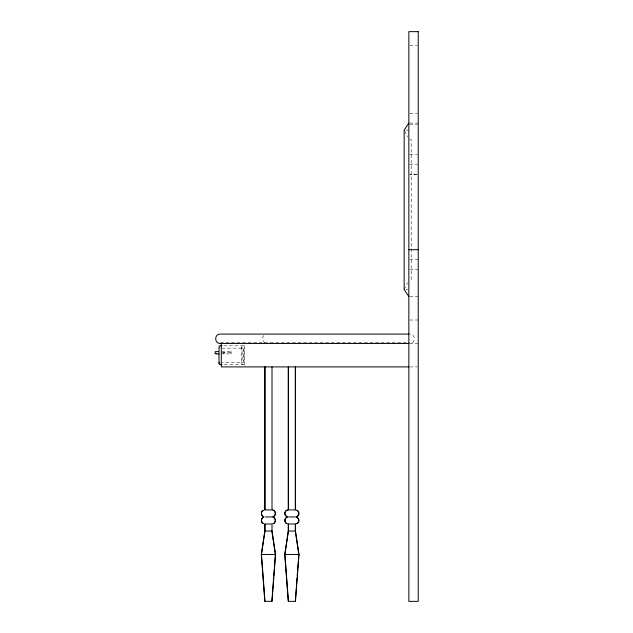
<?xml version="1.0" encoding="UTF-8"?>
<svg xmlns="http://www.w3.org/2000/svg" width="633" height="633" viewBox="0 0 633 633"><rect width="100%" height="100%" fill="white"/><g stroke="black" fill="none" stroke-linecap="round" stroke-linejoin="round"><path stroke-width="0.47" stroke-dasharray="3.17 2.37" d="M242.89 364.561L241.355 363.089L242.162 362.218L242.107 348.15L241.355 347.28L242.89 345.808M404.155 289.542L407.565 282.722M263.921 335.458C261.777 337.516 262.291 341.401 264.895 342.833M231.267 351.544C229.518 354.132 233.015 354.132 231.267 351.544L222.001 351.544M409.78 45.718L417.289 45.718M409.78 113.442L417.289 113.449M409.78 123.087L418.223 123.087M409.78 124.701L417.289 124.701M408.847 130.113L404.155 130.113L407.565 136.934M409.63 139.497L411.189 139.497L411.189 280.158L409.63 280.158M409.78 154.753L417.289 154.761M409.78 164.707L417.289 164.699M409.78 259.633L418.223 259.633M409.78 269.579L418.223 269.579M406.03 289.542L407.905 289.542M409.78 296.568L418.223 296.568M409.78 320.013L418.223 320.013M220.324 342.524L409.78 342.524M418.223 343.458L409.78 343.458C415.802 343.687 415.802 333.86 409.78 334.082M223.916 345.808L244.006 345.808L244.006 364.561L222.769 364.561M221.946 348.15L243.278 348.15L243.278 362.218L221.946 362.218M222.001 352.716L231.267 352.716M221.044 353.887L231.267 353.887M409.78 366.903L417.289 366.903M244.734 345.412L244.734 365.929M241.355 347.28L241.355 363.089M223.275 352.415C223.979 356.68 225.372 349.511 223.275 352.415M417.289 174.653L409.78 174.653L417.289 174.653"/><path stroke-width="0.95" d="M271.866 601.35L272.372 594.514M272.522 592.559L273.622 577.905M273.765 575.951L274.279 569.114M274.429 567.16L275.379 554.461L271.866 531.016M275.529 554.461L272.008 601.35L264.831 601.35L261.31 554.461L264.831 531.016L264.831 523.982L272.008 523.982L272.008 531.016L275.529 554.461L261.31 554.461M295.31 601.35L296.402 586.696M296.553 584.742L297.067 577.905M297.209 575.951L298.309 561.297M298.459 559.343L298.823 554.461L295.31 531.016L295.31 523.982M298.966 554.461L295.453 601.35L288.276 601.35L284.755 554.461L288.276 531.016L288.276 523.982L295.453 523.982L295.453 531.016L298.966 554.461L284.755 554.461M221.946 364.561C220.664 365.241 218.045 364.125 219.35 362.559M274.904 522.225L275.26 519.558L273.622 517.422M408.847 123.087L404.155 130.113L404.155 289.542L408.847 296.568M274.35 522.953C276.526 521.323 275.41 517.477 272.776 517.066M297.795 522.953C299.401 521.41 299.013 518.498 297.067 517.422M216.288 353.546L215.038 353.546L215.22 351.703L218.789 351.544M263.067 510.388C260.78 511.622 260.78 515.246 263.067 516.481M263.217 510.388C260.931 511.622 260.931 515.246 263.217 516.481M263.067 517.422C260.78 518.656 260.78 522.28 263.067 523.515M263.217 517.422C260.931 518.656 260.931 522.28 263.217 523.515M273.622 516.481C275.569 515.404 275.956 512.493 274.35 510.95M273.622 523.515L274.493 522.953M286.662 517.422C284.375 518.656 284.375 522.28 286.662 523.515M297.067 516.481C299.013 515.404 299.401 512.493 297.795 510.95M297.067 523.515C299.915 522.304 299.33 517.715 296.363 517.066M287.366 510.04C284.383 510.712 283.837 515.191 286.662 516.481M287.509 510.04C285.348 510.57 284.225 513.284 285.372 515.191M272.776 516.829C276.336 516.259 276.344 510.641 272.776 510.04M287.509 517.066C283.94 517.612 283.94 523.317 287.509 523.863M272.776 523.863L273.765 523.515M296.363 516.829C299.33 516.188 299.915 511.591 297.067 510.388M296.363 523.863L297.209 523.515M408.847 249.687L418.223 249.687M408.847 334.082L220.324 334.082C214.16 333.781 214.16 343.759 220.324 343.458L408.847 343.458M221.946 345.808C220.664 345.127 218.045 346.243 219.35 347.81M215.663 353.887L218.789 353.887M408.847 366.903L221.289 366.903L221.289 343.458M264.974 516.947L272.008 516.947M288.419 516.947L295.453 516.947M264.831 531.016L272.008 531.016M288.276 531.016L295.453 531.016M296.363 510.04L297.209 510.388M272.918 510.04L273.765 510.388M287.509 516.829L285.784 515.919M288.419 601.35L284.905 554.461L288.419 531.016L288.419 523.982M264.974 601.35L261.461 554.461L264.974 531.016L264.974 523.982M295.453 366.903L295.453 509.913L288.276 509.913L288.276 366.903M295.31 366.903L295.31 509.913M288.419 366.903L288.419 509.913M272.008 366.903L272.008 509.913L264.831 509.913L264.831 366.903M264.974 366.903L264.974 509.913M218.994 348.15L218.994 363.389M418.223 31.65L408.847 31.65L408.847 601.35L418.223 601.35L418.223 31.65"/></g></svg>
